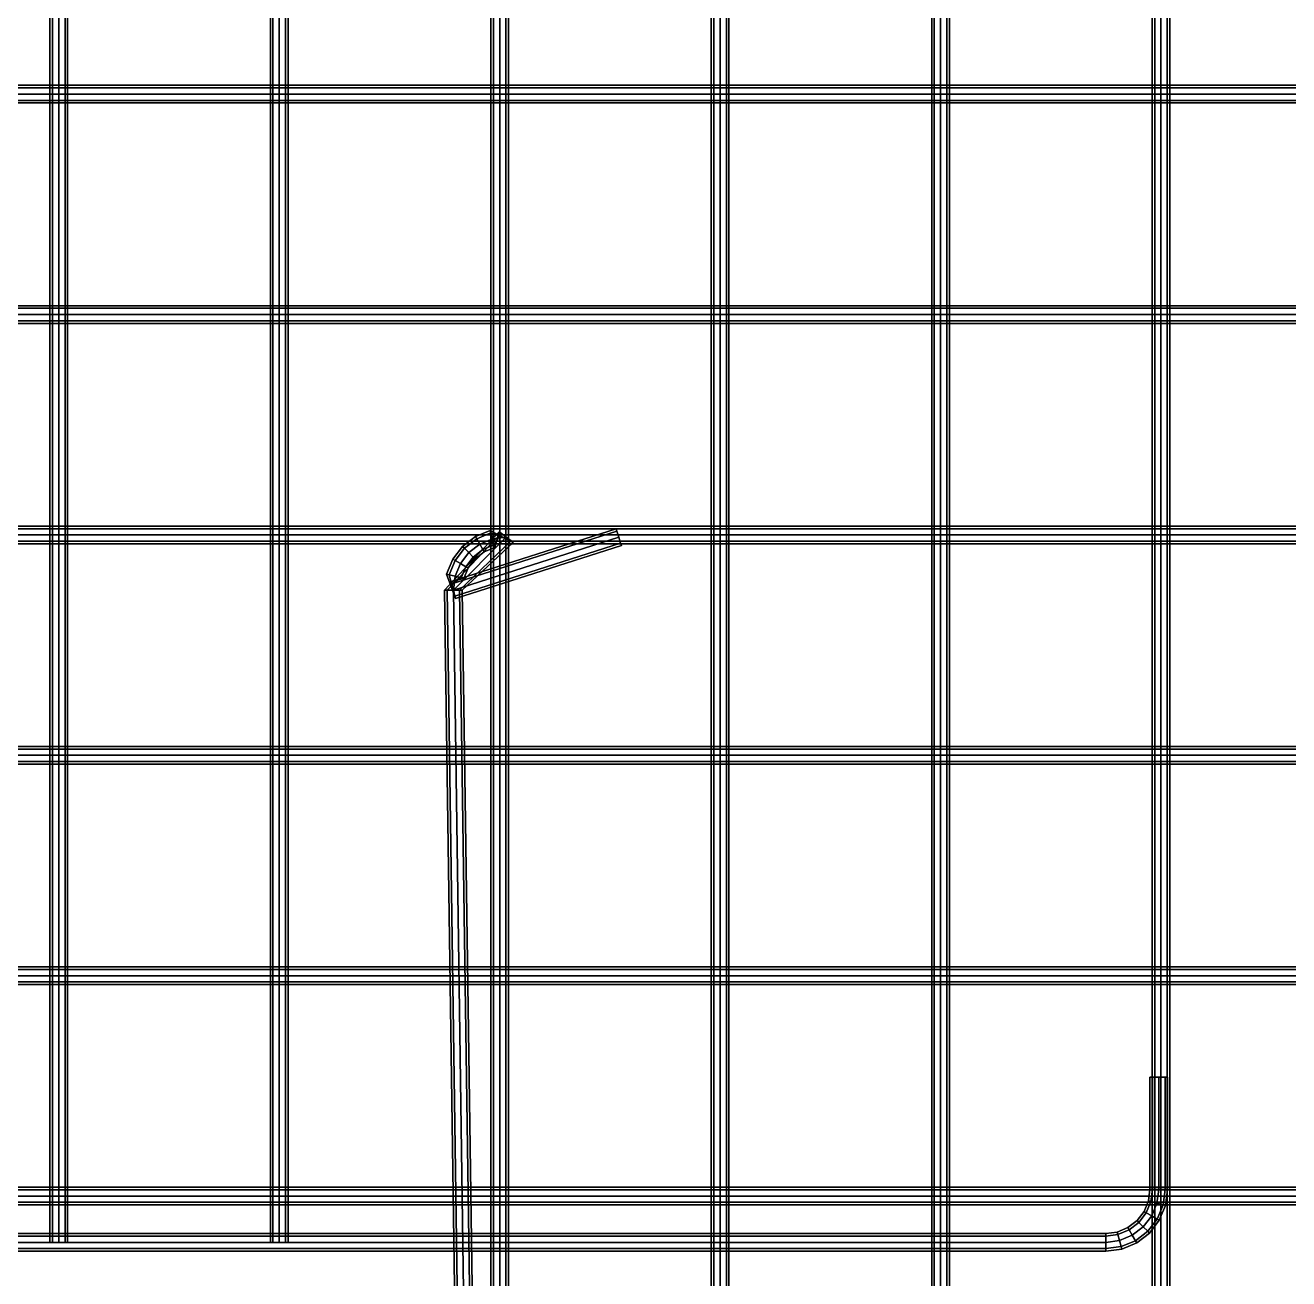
# Model space of a CAD drawing. Extents: x -6000 to 6000, y 0 to 6600.
# Drawn here: x 370 to 1516, y 4325 to 5462 of the extents above; entities that cross this region are included whole.
import ezdxf

# ---------------------------------------------------------------- set-up
doc = ezdxf.new("R2010")
doc.units = 0
for name, color, linetype in [('REBAR-H', 4, 'CONTINUOUS'), ('REBAR-O', 6, 'CONTINUOUS'), ('REBAR-V', 3, 'CONTINUOUS')]:
    doc.layers.add(name, color=color, linetype=linetype)

msp = doc.modelspace()

# ---------------------------------------------------------------- linework, layer by layer
at = {"layer": 'REBAR-H'}
for points in [[(-5391.623, 5405.657, 52.343), (-5391.623, 5408, 58), (5391.623, 5408, 58), (5391.623, 5405.657, 52.343)], [(-5391.623, 5408, 58), (-5391.623, 5405.657, 63.657), (5391.623, 5405.657, 63.657), (5391.623, 5408, 58)], [(-5391.623, 5405.657, 736.343), (-5391.623, 5408, 742), (5391.623, 5408, 742), (5391.623, 5405.657, 736.343)], [(-5391.623, 5408, 742), (-5391.623, 5405.657, 747.657), (5391.623, 5405.657, 747.657), (5391.623, 5408, 742)], [(-5391.623, 5400, 50), (-5391.623, 5405.657, 52.343), (5391.623, 5405.657, 52.343), (5391.623, 5400, 50)], [(-5391.623, 5405.657, 63.657), (-5391.623, 5400, 66), (5391.623, 5400, 66), (5391.623, 5405.657, 63.657)], [(-5391.623, 5400, 734), (-5391.623, 5405.657, 736.343), (5391.623, 5405.657, 736.343), (5391.623, 5400, 734)], [(-5391.623, 5405.657, 747.657), (-5391.623, 5400, 750), (5391.623, 5400, 750), (5391.623, 5405.657, 747.657)], [(-5391.623, 5394.343, 52.343), (-5391.623, 5400, 50), (5391.623, 5400, 50), (5391.623, 5394.343, 52.343)], [(-5391.623, 5400, 66), (-5391.623, 5394.343, 63.657), (5391.623, 5394.343, 63.657), (5391.623, 5400, 66)], [(-5391.623, 5394.343, 736.343), (-5391.623, 5400, 734), (5391.623, 5400, 734), (5391.623, 5394.343, 736.343)], [(-5391.623, 5400, 750), (-5391.623, 5394.343, 747.657), (5391.623, 5394.343, 747.657), (5391.623, 5400, 750)], [(-5391.623, 5392, 58), (-5391.623, 5394.343, 52.343), (5391.623, 5394.343, 52.343), (5391.623, 5392, 58)], [(-5391.623, 5394.343, 63.657), (-5391.623, 5392, 58), (5391.623, 5392, 58), (5391.623, 5394.343, 63.657)], [(-5391.623, 5392, 742), (-5391.623, 5394.343, 736.343), (5391.623, 5394.343, 736.343), (5391.623, 5392, 742)], [(-5391.623, 5394.343, 747.657), (-5391.623, 5392, 742), (5391.623, 5392, 742), (5391.623, 5394.343, 747.657)], [(-5300.713, 5205.657, 52.343), (-5300.713, 5208, 58), (5300.713, 5208, 58), (5300.713, 5205.657, 52.343)], [(-5300.713, 5208, 58), (-5300.713, 5205.657, 63.657), (5300.713, 5205.657, 63.657), (5300.713, 5208, 58)], [(-5300.713, 5205.657, 736.343), (-5300.713, 5208, 742), (5300.713, 5208, 742), (5300.713, 5205.657, 736.343)], [(-5300.713, 5208, 742), (-5300.713, 5205.657, 747.657), (5300.713, 5205.657, 747.657), (5300.713, 5208, 742)], [(-5300.713, 5200, 50), (-5300.713, 5205.657, 52.343), (5300.713, 5205.657, 52.343), (5300.713, 5200, 50)], [(-5300.713, 5205.657, 63.657), (-5300.713, 5200, 66), (5300.713, 5200, 66), (5300.713, 5205.657, 63.657)], [(-5300.713, 5200, 734), (-5300.713, 5205.657, 736.343), (5300.713, 5205.657, 736.343), (5300.713, 5200, 734)], [(-5300.713, 5205.657, 747.657), (-5300.713, 5200, 750), (5300.713, 5200, 750), (5300.713, 5205.657, 747.657)], [(-5300.713, 5194.343, 52.343), (-5300.713, 5200, 50), (5300.713, 5200, 50), (5300.713, 5194.343, 52.343)], [(-5300.713, 5200, 66), (-5300.713, 5194.343, 63.657), (5300.713, 5194.343, 63.657), (5300.713, 5200, 66)], [(-5300.713, 5194.343, 736.343), (-5300.713, 5200, 734), (5300.713, 5200, 734), (5300.713, 5194.343, 736.343)], [(-5300.713, 5200, 750), (-5300.713, 5194.343, 747.657), (5300.713, 5194.343, 747.657), (5300.713, 5200, 750)], [(-5300.713, 5192, 58), (-5300.713, 5194.343, 52.343), (5300.713, 5194.343, 52.343), (5300.713, 5192, 58)], [(-5300.713, 5194.343, 63.657), (-5300.713, 5192, 58), (5300.713, 5192, 58), (5300.713, 5194.343, 63.657)], [(-5300.713, 5192, 742), (-5300.713, 5194.343, 736.343), (5300.713, 5194.343, 736.343), (5300.713, 5192, 742)], [(-5300.713, 5194.343, 747.657), (-5300.713, 5192, 742), (5300.713, 5192, 742), (5300.713, 5194.343, 747.657)], [(-5209.804, 5005.657, 52.343), (-5209.804, 5008, 58), (5209.804, 5008, 58), (5209.804, 5005.657, 52.343)], [(-5209.804, 5008, 58), (-5209.804, 5005.657, 63.657), (5209.804, 5005.657, 63.657), (5209.804, 5008, 58)], [(-5209.804, 5005.657, 736.343), (-5209.804, 5008, 742), (5209.804, 5008, 742), (5209.804, 5005.657, 736.343)], [(-5209.804, 5008, 742), (-5209.804, 5005.657, 747.657), (5209.804, 5005.657, 747.657), (5209.804, 5008, 742)], [(-5209.804, 5000, 50), (-5209.804, 5005.657, 52.343), (5209.804, 5005.657, 52.343), (5209.804, 5000, 50)], [(-5209.804, 5005.657, 63.657), (-5209.804, 5000, 66), (5209.804, 5000, 66), (5209.804, 5005.657, 63.657)], [(-5209.804, 5000, 734), (-5209.804, 5005.657, 736.343), (5209.804, 5005.657, 736.343), (5209.804, 5000, 734)], [(-5209.804, 5005.657, 747.657), (-5209.804, 5000, 750), (5209.804, 5000, 750), (5209.804, 5005.657, 747.657)], [(-5209.804, 4994.343, 52.343), (-5209.804, 5000, 50), (5209.804, 5000, 50), (5209.804, 4994.343, 52.343)], [(-5209.804, 5000, 66), (-5209.804, 4994.343, 63.657), (5209.804, 4994.343, 63.657), (5209.804, 5000, 66)], [(-5209.804, 4994.343, 736.343), (-5209.804, 5000, 734), (5209.804, 5000, 734), (5209.804, 4994.343, 736.343)], [(-5209.804, 5000, 750), (-5209.804, 4994.343, 747.657), (5209.804, 4994.343, 747.657), (5209.804, 5000, 750)], [(-5209.804, 4992, 58), (-5209.804, 4994.343, 52.343), (5209.804, 4994.343, 52.343), (5209.804, 4992, 58)], [(-5209.804, 4994.343, 63.657), (-5209.804, 4992, 58), (5209.804, 4992, 58), (5209.804, 4994.343, 63.657)], [(-5209.804, 4992, 742), (-5209.804, 4994.343, 736.343), (5209.804, 4994.343, 736.343), (5209.804, 4992, 742)], [(-5209.804, 4994.343, 747.657), (-5209.804, 4992, 742), (5209.804, 4992, 742), (5209.804, 4994.343, 747.657)], [(-5118.895, 4805.657, 52.343), (-5118.895, 4808, 58), (5118.895, 4808, 58), (5118.895, 4805.657, 52.343)], [(-5118.895, 4808, 58), (-5118.895, 4805.657, 63.657), (5118.895, 4805.657, 63.657), (5118.895, 4808, 58)], [(-5118.895, 4805.657, 736.343), (-5118.895, 4808, 742), (5118.895, 4808, 742), (5118.895, 4805.657, 736.343)], [(-5118.895, 4808, 742), (-5118.895, 4805.657, 747.657), (5118.895, 4805.657, 747.657), (5118.895, 4808, 742)], [(-5118.895, 4800, 50), (-5118.895, 4805.657, 52.343), (5118.895, 4805.657, 52.343), (5118.895, 4800, 50)], [(-5118.895, 4805.657, 63.657), (-5118.895, 4800, 66), (5118.895, 4800, 66), (5118.895, 4805.657, 63.657)], [(-5118.895, 4800, 734), (-5118.895, 4805.657, 736.343), (5118.895, 4805.657, 736.343), (5118.895, 4800, 734)], [(-5118.895, 4805.657, 747.657), (-5118.895, 4800, 750), (5118.895, 4800, 750), (5118.895, 4805.657, 747.657)], [(-5118.895, 4794.343, 52.343), (-5118.895, 4800, 50), (5118.895, 4800, 50), (5118.895, 4794.343, 52.343)], [(-5118.895, 4800, 66), (-5118.895, 4794.343, 63.657), (5118.895, 4794.343, 63.657), (5118.895, 4800, 66)], [(-5118.895, 4794.343, 736.343), (-5118.895, 4800, 734), (5118.895, 4800, 734), (5118.895, 4794.343, 736.343)], [(-5118.895, 4800, 750), (-5118.895, 4794.343, 747.657), (5118.895, 4794.343, 747.657), (5118.895, 4800, 750)], [(-5118.895, 4792, 58), (-5118.895, 4794.343, 52.343), (5118.895, 4794.343, 52.343), (5118.895, 4792, 58)], [(-5118.895, 4794.343, 63.657), (-5118.895, 4792, 58), (5118.895, 4792, 58), (5118.895, 4794.343, 63.657)], [(-5118.895, 4792, 742), (-5118.895, 4794.343, 736.343), (5118.895, 4794.343, 736.343), (5118.895, 4792, 742)], [(-5118.895, 4794.343, 747.657), (-5118.895, 4792, 742), (5118.895, 4792, 742), (5118.895, 4794.343, 747.657)], [(-5027.986, 4605.657, 52.343), (-5027.986, 4608, 58), (5027.986, 4608, 58), (5027.986, 4605.657, 52.343)], [(-5027.986, 4608, 58), (-5027.986, 4605.657, 63.657), (5027.986, 4605.657, 63.657), (5027.986, 4608, 58)], [(-5027.986, 4605.657, 736.343), (-5027.986, 4608, 742), (5027.986, 4608, 742), (5027.986, 4605.657, 736.343)], [(-5027.986, 4608, 742), (-5027.986, 4605.657, 747.657), (5027.986, 4605.657, 747.657), (5027.986, 4608, 742)], [(-5027.986, 4600, 50), (-5027.986, 4605.657, 52.343), (5027.986, 4605.657, 52.343), (5027.986, 4600, 50)], [(-5027.986, 4605.657, 63.657), (-5027.986, 4600, 66), (5027.986, 4600, 66), (5027.986, 4605.657, 63.657)], [(-5027.986, 4600, 734), (-5027.986, 4605.657, 736.343), (5027.986, 4605.657, 736.343), (5027.986, 4600, 734)], [(-5027.986, 4605.657, 747.657), (-5027.986, 4600, 750), (5027.986, 4600, 750), (5027.986, 4605.657, 747.657)], [(-5027.986, 4594.343, 52.343), (-5027.986, 4600, 50), (5027.986, 4600, 50), (5027.986, 4594.343, 52.343)], [(-5027.986, 4600, 66), (-5027.986, 4594.343, 63.657), (5027.986, 4594.343, 63.657), (5027.986, 4600, 66)], [(-5027.986, 4594.343, 736.343), (-5027.986, 4600, 734), (5027.986, 4600, 734), (5027.986, 4594.343, 736.343)], [(-5027.986, 4600, 750), (-5027.986, 4594.343, 747.657), (5027.986, 4594.343, 747.657), (5027.986, 4600, 750)], [(-5027.986, 4592, 58), (-5027.986, 4594.343, 52.343), (5027.986, 4594.343, 52.343), (5027.986, 4592, 58)], [(-5027.986, 4594.343, 63.657), (-5027.986, 4592, 58), (5027.986, 4592, 58), (5027.986, 4594.343, 63.657)], [(-5027.986, 4592, 742), (-5027.986, 4594.343, 736.343), (5027.986, 4594.343, 736.343), (5027.986, 4592, 742)], [(-5027.986, 4594.343, 747.657), (-5027.986, 4592, 742), (5027.986, 4592, 742), (5027.986, 4594.343, 747.657)], [(-4937.077, 4405.657, 52.343), (-4937.077, 4408, 58), (4937.077, 4408, 58), (4937.077, 4405.657, 52.343)], [(-4937.077, 4408, 58), (-4937.077, 4405.657, 63.657), (4937.077, 4405.657, 63.657), (4937.077, 4408, 58)], [(-4937.077, 4405.657, 736.343), (-4937.077, 4408, 742), (4937.077, 4408, 742), (4937.077, 4405.657, 736.343)], [(-4937.077, 4408, 742), (-4937.077, 4405.657, 747.657), (4937.077, 4405.657, 747.657), (4937.077, 4408, 742)], [(-4937.077, 4400, 50), (-4937.077, 4405.657, 52.343), (4937.077, 4405.657, 52.343), (4937.077, 4400, 50)], [(-4937.077, 4405.657, 63.657), (-4937.077, 4400, 66), (4937.077, 4400, 66), (4937.077, 4405.657, 63.657)], [(-4937.077, 4400, 734), (-4937.077, 4405.657, 736.343), (4937.077, 4405.657, 736.343), (4937.077, 4400, 734)], [(-4937.077, 4405.657, 747.657), (-4937.077, 4400, 750), (4937.077, 4400, 750), (4937.077, 4405.657, 747.657)], [(-4937.077, 4394.343, 52.343), (-4937.077, 4400, 50), (4937.077, 4400, 50), (4937.077, 4394.343, 52.343)], [(-4937.077, 4400, 66), (-4937.077, 4394.343, 63.657), (4937.077, 4394.343, 63.657), (4937.077, 4400, 66)], [(-4937.077, 4394.343, 736.343), (-4937.077, 4400, 734), (4937.077, 4400, 734), (4937.077, 4394.343, 736.343)], [(-4937.077, 4400, 750), (-4937.077, 4394.343, 747.657), (4937.077, 4394.343, 747.657), (4937.077, 4400, 750)], [(-4937.077, 4392, 58), (-4937.077, 4394.343, 52.343), (4937.077, 4394.343, 52.343), (4937.077, 4392, 58)], [(-4937.077, 4394.343, 63.657), (-4937.077, 4392, 58), (4937.077, 4392, 58), (4937.077, 4394.343, 63.657)], [(-4937.077, 4392, 742), (-4937.077, 4394.343, 736.343), (4937.077, 4394.343, 736.343), (4937.077, 4392, 742)], [(-4937.077, 4394.343, 747.657), (-4937.077, 4392, 742), (4937.077, 4392, 742), (4937.077, 4394.343, 747.657)]]:
    msp.add_3dface(points, dxfattribs=at)
at = {"layer": 'REBAR-O'}
for points in [[(752.343, 4950, 52.343), (750, 4950, 58), (799.653, 5002.87, 58), (801.512, 5001.444, 52.343)], [(750, 4950, 58), (752.343, 4950, 63.657), (801.512, 5001.444, 63.657), (799.653, 5002.87, 58)], [(752.343, 4950, 736.343), (750, 4950, 742), (799.653, 5002.87, 742), (801.512, 5001.444, 736.343)], [(750, 4950, 742), (752.343, 4950, 747.657), (801.512, 5001.444, 747.657), (799.653, 5002.87, 742)], [(758, 4950, 50), (752.343, 4950, 52.343), (801.512, 5001.444, 52.343), (806, 4998, 50)], [(752.343, 4950, 63.657), (758, 4950, 66), (806, 4998, 66), (801.512, 5001.444, 63.657)], [(758, 4950, 734), (752.343, 4950, 736.343), (801.512, 5001.444, 736.343), (806, 4998, 734)], [(752.343, 4950, 747.657), (758, 4950, 750), (806, 4998, 750), (801.512, 5001.444, 747.657)], [(756.681, 4955.501, 52.343), (756.135, 4957.779, 58), (905.562, 5005.619, 58), (906.276, 5003.388, 52.343)], [(756.135, 4957.779, 58), (756.681, 4955.501, 63.657), (906.276, 5003.388, 63.657), (905.562, 5005.619, 58)], [(756.681, 4955.501, 736.343), (756.135, 4957.779, 742), (905.562, 5005.619, 742), (906.276, 5003.388, 736.343)], [(756.135, 4957.779, 742), (756.681, 4955.501, 747.657), (906.276, 5003.388, 747.657), (905.562, 5005.619, 742)], [(758, 4950, 50), (756.681, 4955.501, 52.343), (906.276, 5003.388, 52.343), (908, 4998, 50)], [(756.681, 4955.501, 63.657), (758, 4950, 66), (908, 4998, 66), (906.276, 5003.388, 63.657)], [(758, 4950, 734), (756.681, 4955.501, 736.343), (906.276, 5003.388, 736.343), (908, 4998, 734)], [(756.681, 4955.501, 747.657), (758, 4950, 750), (908, 4998, 750), (906.276, 5003.388, 747.657)], [(763.657, 4950, 52.343), (758, 4950, 50), (806, 4998, 50), (810.488, 4994.556, 52.343)], [(758, 4950, 66), (763.657, 4950, 63.657), (810.488, 4994.556, 63.657), (806, 4998, 66)], [(759.319, 4944.499, 52.343), (758, 4950, 50), (908, 4998, 50), (909.724, 4992.612, 52.343)], [(758, 4950, 66), (759.319, 4944.499, 63.657), (909.724, 4992.612, 63.657), (908, 4998, 66)], [(763.657, 4950, 736.343), (758, 4950, 734), (806, 4998, 734), (810.488, 4994.556, 736.343)], [(758, 4950, 750), (763.657, 4950, 747.657), (810.488, 4994.556, 747.657), (806, 4998, 750)], [(759.319, 4944.499, 736.343), (758, 4950, 734), (908, 4998, 734), (909.724, 4992.612, 736.343)], [(758, 4950, 750), (759.319, 4944.499, 747.657), (909.724, 4992.612, 747.657), (908, 4998, 750)], [(778, 4998.497, 58), (779.172, 4996.468, 52.343), (768.059, 4987.941, 52.343), (766.402, 4989.598, 58)], [(779.172, 4996.468, 63.657), (778, 4998.497, 58), (766.402, 4989.598, 58), (768.059, 4987.941, 63.657)], [(778, 4998.497, 742), (779.172, 4996.468, 736.343), (768.059, 4987.941, 736.343), (766.402, 4989.598, 742)], [(779.172, 4996.468, 747.657), (778, 4998.497, 742), (766.402, 4989.598, 742), (768.059, 4987.941, 747.657)], [(791.506, 5004.092, 58), (792.113, 5001.829, 52.343), (779.172, 4996.468, 52.343), (778, 4998.497, 58)], [(792.113, 5001.829, 63.657), (791.506, 5004.092, 58), (778, 4998.497, 58), (779.172, 4996.468, 63.657)], [(791.506, 5004.092, 742), (792.113, 5001.829, 736.343), (779.172, 4996.468, 736.343), (778, 4998.497, 742)], [(792.113, 5001.829, 747.657), (791.506, 5004.092, 742), (778, 4998.497, 742), (779.172, 4996.468, 747.657)], [(792.113, 5001.829, 52.343), (793.577, 4996.364, 50), (782, 4991.569, 50), (779.172, 4996.468, 52.343)], [(793.577, 4996.364, 66), (792.113, 5001.829, 63.657), (779.172, 4996.468, 63.657), (782, 4991.569, 66)], [(792.113, 5001.829, 736.343), (793.577, 4996.364, 734), (782, 4991.569, 734), (779.172, 4996.468, 736.343)], [(793.577, 4996.364, 750), (792.113, 5001.829, 747.657), (779.172, 4996.468, 747.657), (782, 4991.569, 750)], [(812.347, 4993.13, 58), (810.488, 4994.556, 52.343), (792.113, 5001.829, 52.343), (791.506, 5004.092, 58)], [(810.488, 4994.556, 63.657), (812.347, 4993.13, 58), (791.506, 5004.092, 58), (792.113, 5001.829, 63.657)], [(812.347, 4993.13, 742), (810.488, 4994.556, 736.343), (792.113, 5001.829, 736.343), (791.506, 5004.092, 742)], [(810.488, 4994.556, 747.657), (812.347, 4993.13, 742), (791.506, 5004.092, 742), (792.113, 5001.829, 747.657)], [(810.488, 4994.556, 52.343), (806, 4998, 50), (793.577, 4996.364, 50), (792.113, 5001.829, 52.343)], [(806, 4998, 66), (810.488, 4994.556, 63.657), (792.113, 5001.829, 63.657), (793.577, 4996.364, 66)], [(810.488, 4994.556, 736.343), (806, 4998, 734), (793.577, 4996.364, 734), (792.113, 5001.829, 736.343)], [(806, 4998, 750), (810.488, 4994.556, 747.657), (792.113, 5001.829, 747.657), (793.577, 4996.364, 750)], [(806, 4998, 50), (801.512, 5001.444, 52.343), (795.041, 4990.9, 52.343), (793.577, 4996.364, 50)], [(801.512, 5001.444, 63.657), (806, 4998, 66), (793.577, 4996.364, 66), (795.041, 4990.9, 63.657)], [(806, 4998, 734), (801.512, 5001.444, 736.343), (795.041, 4990.9, 736.343), (793.577, 4996.364, 734)], [(801.512, 5001.444, 747.657), (806, 4998, 750), (793.577, 4996.364, 750), (795.041, 4990.9, 747.657)], [(801.512, 5001.444, 52.343), (799.653, 5002.87, 58), (795.647, 4988.637, 58), (795.041, 4990.9, 52.343)], [(799.653, 5002.87, 58), (801.512, 5001.444, 63.657), (795.041, 4990.9, 63.657), (795.647, 4988.637, 58)], [(801.512, 5001.444, 736.343), (799.653, 5002.87, 742), (795.647, 4988.637, 742), (795.041, 4990.9, 736.343)], [(799.653, 5002.87, 742), (801.512, 5001.444, 747.657), (795.041, 4990.9, 747.657), (795.647, 4988.637, 742)], [(766.402, 4989.598, 58), (768.059, 4987.941, 52.343), (759.532, 4976.828, 52.343), (757.503, 4978, 58)], [(768.059, 4987.941, 63.657), (766.402, 4989.598, 58), (757.503, 4978, 58), (759.532, 4976.828, 63.657)], [(766.402, 4989.598, 742), (768.059, 4987.941, 736.343), (759.532, 4976.828, 736.343), (757.503, 4978, 742)], [(768.059, 4987.941, 747.657), (766.402, 4989.598, 742), (757.503, 4978, 742), (759.532, 4976.828, 747.657)], [(759.865, 4942.221, 58), (759.319, 4944.499, 52.343), (909.724, 4992.612, 52.343), (910.438, 4990.381, 58)], [(759.319, 4944.499, 63.657), (759.865, 4942.221, 58), (910.438, 4990.381, 58), (909.724, 4992.612, 63.657)], [(759.865, 4942.221, 742), (759.319, 4944.499, 736.343), (909.724, 4992.612, 736.343), (910.438, 4990.381, 742)], [(759.319, 4944.499, 747.657), (759.865, 4942.221, 742), (910.438, 4990.381, 742), (909.724, 4992.612, 747.657)], [(768.059, 4987.941, 52.343), (772.059, 4983.941, 50), (764.431, 4974, 50), (759.532, 4976.828, 52.343)], [(772.059, 4983.941, 66), (768.059, 4987.941, 63.657), (759.532, 4976.828, 63.657), (764.431, 4974, 66)], [(768.059, 4987.941, 736.343), (772.059, 4983.941, 734), (764.431, 4974, 734), (759.532, 4976.828, 736.343)], [(772.059, 4983.941, 750), (768.059, 4987.941, 747.657), (759.532, 4976.828, 747.657), (764.431, 4974, 750)], [(766, 4950, 58), (763.657, 4950, 52.343), (810.488, 4994.556, 52.343), (812.347, 4993.13, 58)], [(763.657, 4950, 63.657), (766, 4950, 58), (812.347, 4993.13, 58), (810.488, 4994.556, 63.657)], [(766, 4950, 742), (763.657, 4950, 736.343), (810.488, 4994.556, 736.343), (812.347, 4993.13, 742)], [(763.657, 4950, 747.657), (766, 4950, 742), (812.347, 4993.13, 742), (810.488, 4994.556, 747.657)], [(779.172, 4996.468, 52.343), (782, 4991.569, 50), (772.059, 4983.941, 50), (768.059, 4987.941, 52.343)], [(782, 4991.569, 66), (779.172, 4996.468, 63.657), (768.059, 4987.941, 63.657), (772.059, 4983.941, 66)], [(779.172, 4996.468, 736.343), (782, 4991.569, 734), (772.059, 4983.941, 734), (768.059, 4987.941, 736.343)], [(782, 4991.569, 750), (779.172, 4996.468, 747.657), (768.059, 4987.941, 747.657), (772.059, 4983.941, 750)], [(782, 4991.569, 50), (784.828, 4986.67, 52.343), (776.059, 4979.941, 52.343), (772.059, 4983.941, 50)], [(784.828, 4986.67, 63.657), (782, 4991.569, 66), (772.059, 4983.941, 66), (776.059, 4979.941, 63.657)], [(782, 4991.569, 734), (784.828, 4986.67, 736.343), (776.059, 4979.941, 736.343), (772.059, 4983.941, 734)], [(784.828, 4986.67, 747.657), (782, 4991.569, 750), (772.059, 4983.941, 750), (776.059, 4979.941, 747.657)], [(784.828, 4986.67, 52.343), (786, 4984.641, 58), (777.716, 4978.284, 58), (776.059, 4979.941, 52.343)], [(786, 4984.641, 58), (784.828, 4986.67, 63.657), (776.059, 4979.941, 63.657), (777.716, 4978.284, 58)], [(784.828, 4986.67, 736.343), (786, 4984.641, 742), (777.716, 4978.284, 742), (776.059, 4979.941, 736.343)], [(786, 4984.641, 742), (784.828, 4986.67, 747.657), (776.059, 4979.941, 747.657), (777.716, 4978.284, 742)], [(793.577, 4996.364, 50), (795.041, 4990.9, 52.343), (784.828, 4986.67, 52.343), (782, 4991.569, 50)], [(795.041, 4990.9, 63.657), (793.577, 4996.364, 66), (782, 4991.569, 66), (784.828, 4986.67, 63.657)], [(793.577, 4996.364, 734), (795.041, 4990.9, 736.343), (784.828, 4986.67, 736.343), (782, 4991.569, 734)], [(795.041, 4990.9, 747.657), (793.577, 4996.364, 750), (782, 4991.569, 750), (784.828, 4986.67, 747.657)], [(795.041, 4990.9, 52.343), (795.647, 4988.637, 58), (786, 4984.641, 58), (784.828, 4986.67, 52.343)], [(795.647, 4988.637, 58), (795.041, 4990.9, 63.657), (784.828, 4986.67, 63.657), (786, 4984.641, 58)], [(795.041, 4990.9, 736.343), (795.647, 4988.637, 742), (786, 4984.641, 742), (784.828, 4986.67, 736.343)], [(795.647, 4988.637, 742), (795.041, 4990.9, 747.657), (784.828, 4986.67, 747.657), (786, 4984.641, 742)], [(757.503, 4978, 58), (759.532, 4976.828, 52.343), (754.171, 4963.887, 52.343), (751.908, 4964.494, 58)], [(759.532, 4976.828, 63.657), (757.503, 4978, 58), (751.908, 4964.494, 58), (754.171, 4963.887, 63.657)], [(757.503, 4978, 742), (759.532, 4976.828, 736.343), (754.171, 4963.887, 736.343), (751.908, 4964.494, 742)], [(759.532, 4976.828, 747.657), (757.503, 4978, 742), (751.908, 4964.494, 742), (754.171, 4963.887, 747.657)], [(759.532, 4976.828, 52.343), (764.431, 4974, 50), (759.636, 4962.423, 50), (754.171, 4963.887, 52.343)], [(764.431, 4974, 66), (759.532, 4976.828, 63.657), (754.171, 4963.887, 63.657), (759.636, 4962.423, 66)], [(759.532, 4976.828, 736.343), (764.431, 4974, 734), (759.636, 4962.423, 734), (754.171, 4963.887, 736.343)], [(764.431, 4974, 750), (759.532, 4976.828, 747.657), (754.171, 4963.887, 747.657), (759.636, 4962.423, 750)], [(772.059, 4983.941, 50), (776.059, 4979.941, 52.343), (769.33, 4971.172, 52.343), (764.431, 4974, 50)], [(776.059, 4979.941, 63.657), (772.059, 4983.941, 66), (764.431, 4974, 66), (769.33, 4971.172, 63.657)], [(772.059, 4983.941, 734), (776.059, 4979.941, 736.343), (769.33, 4971.172, 736.343), (764.431, 4974, 734)], [(776.059, 4979.941, 747.657), (772.059, 4983.941, 750), (764.431, 4974, 750), (769.33, 4971.172, 747.657)], [(776.059, 4979.941, 52.343), (777.716, 4978.284, 58), (771.359, 4970, 58), (769.33, 4971.172, 52.343)], [(777.716, 4978.284, 58), (776.059, 4979.941, 63.657), (769.33, 4971.172, 63.657), (771.359, 4970, 58)], [(776.059, 4979.941, 736.343), (777.716, 4978.284, 742), (771.359, 4970, 742), (769.33, 4971.172, 736.343)], [(777.716, 4978.284, 742), (776.059, 4979.941, 747.657), (769.33, 4971.172, 747.657), (771.359, 4970, 742)], [(751.908, 4964.494, 58), (754.171, 4963.887, 52.343), (759.319, 4944.499, 52.343), (759.865, 4942.221, 58)], [(754.171, 4963.887, 63.657), (751.908, 4964.494, 58), (759.865, 4942.221, 58), (759.319, 4944.499, 63.657)], [(751.908, 4964.494, 742), (754.171, 4963.887, 736.343), (759.319, 4944.499, 736.343), (759.865, 4942.221, 742)], [(754.171, 4963.887, 747.657), (751.908, 4964.494, 742), (759.865, 4942.221, 742), (759.319, 4944.499, 747.657)], [(754.171, 4963.887, 52.343), (759.636, 4962.423, 50), (758, 4950, 50), (759.319, 4944.499, 52.343)], [(759.636, 4962.423, 66), (754.171, 4963.887, 63.657), (759.319, 4944.499, 63.657), (758, 4950, 66)], [(754.171, 4963.887, 736.343), (759.636, 4962.423, 734), (758, 4950, 734), (759.319, 4944.499, 736.343)], [(759.636, 4962.423, 750), (754.171, 4963.887, 747.657), (759.319, 4944.499, 747.657), (758, 4950, 750)], [(764.431, 4974, 50), (769.33, 4971.172, 52.343), (765.1, 4960.959, 52.343), (759.636, 4962.423, 50)], [(769.33, 4971.172, 63.657), (764.431, 4974, 66), (759.636, 4962.423, 66), (765.1, 4960.959, 63.657)], [(764.431, 4974, 734), (769.33, 4971.172, 736.343), (765.1, 4960.959, 736.343), (759.636, 4962.423, 734)], [(769.33, 4971.172, 747.657), (764.431, 4974, 750), (759.636, 4962.423, 750), (765.1, 4960.959, 747.657)], [(769.33, 4971.172, 52.343), (771.359, 4970, 58), (767.363, 4960.353, 58), (765.1, 4960.959, 52.343)], [(771.359, 4970, 58), (769.33, 4971.172, 63.657), (765.1, 4960.959, 63.657), (767.363, 4960.353, 58)], [(769.33, 4971.172, 736.343), (771.359, 4970, 742), (767.363, 4960.353, 742), (765.1, 4960.959, 736.343)], [(771.359, 4970, 742), (769.33, 4971.172, 747.657), (765.1, 4960.959, 747.657), (767.363, 4960.353, 742)], [(765.1, 4960.959, 52.343), (767.363, 4960.353, 58), (756.135, 4957.779, 58), (756.681, 4955.501, 52.343)], [(767.363, 4960.353, 58), (765.1, 4960.959, 63.657), (756.681, 4955.501, 63.657), (756.135, 4957.779, 58)], [(765.1, 4960.959, 736.343), (767.363, 4960.353, 742), (756.135, 4957.779, 742), (756.681, 4955.501, 736.343)], [(767.363, 4960.353, 742), (765.1, 4960.959, 747.657), (756.681, 4955.501, 747.657), (756.135, 4957.779, 742)], [(759.636, 4962.423, 50), (765.1, 4960.959, 52.343), (756.681, 4955.501, 52.343), (758, 4950, 50)], [(765.1, 4960.959, 63.657), (759.636, 4962.423, 66), (758, 4950, 66), (756.681, 4955.501, 63.657)], [(759.636, 4962.423, 734), (765.1, 4960.959, 736.343), (756.681, 4955.501, 736.343), (758, 4950, 734)], [(765.1, 4960.959, 747.657), (759.636, 4962.423, 750), (758, 4950, 750), (756.681, 4955.501, 747.657)], [(800.343, 1601.94, 52.343), (798, 1601.915, 58), (750, 4950, 58), (752.343, 4950, 52.343)], [(798, 1601.915, 58), (800.343, 1601.94, 63.657), (752.343, 4950, 63.657), (750, 4950, 58)], [(800.343, 1601.94, 736.343), (798, 1601.915, 742), (750, 4950, 742), (752.343, 4950, 736.343)], [(798, 1601.915, 742), (800.343, 1601.94, 747.657), (752.343, 4950, 747.657), (750, 4950, 742)], [(806, 1602, 50), (800.343, 1601.94, 52.343), (752.343, 4950, 52.343), (758, 4950, 50)], [(800.343, 1601.94, 63.657), (806, 1602, 66), (758, 4950, 66), (752.343, 4950, 63.657)], [(806, 1602, 734), (800.343, 1601.94, 736.343), (752.343, 4950, 736.343), (758, 4950, 734)], [(800.343, 1601.94, 747.657), (806, 1602, 750), (758, 4950, 750), (752.343, 4950, 747.657)], [(811.657, 1602.06, 52.343), (806, 1602, 50), (758, 4950, 50), (763.657, 4950, 52.343)], [(806, 1602, 66), (811.657, 1602.06, 63.657), (763.657, 4950, 63.657), (758, 4950, 66)], [(811.657, 1602.06, 736.343), (806, 1602, 734), (758, 4950, 734), (763.657, 4950, 736.343)], [(806, 1602, 750), (811.657, 1602.06, 747.657), (763.657, 4950, 747.657), (758, 4950, 750)], [(814, 1602.085, 58), (811.657, 1602.06, 52.343), (763.657, 4950, 52.343), (766, 4950, 58)], [(811.657, 1602.06, 63.657), (814, 1602.085, 58), (766, 4950, 58), (763.657, 4950, 63.657)], [(814, 1602.085, 742), (811.657, 1602.06, 736.343), (763.657, 4950, 736.343), (766, 4950, 742)], [(811.657, 1602.06, 747.657), (814, 1602.085, 742), (766, 4950, 742), (763.657, 4950, 747.657)], [(1392.344, 4406.081, 52.343), (1390.001, 4406.114, 58), (1390, 4508, 58), (1392.343, 4508, 52.343)], [(1390.001, 4406.114, 58), (1392.344, 4406.081, 63.657), (1392.343, 4508, 63.657), (1390, 4508, 58)], [(1392.344, 4406.081, 736.343), (1390.001, 4406.114, 742), (1390, 4508, 742), (1392.343, 4508, 736.343)], [(1390.001, 4406.114, 742), (1392.344, 4406.081, 747.657), (1392.343, 4508, 747.657), (1390, 4508, 742)], [(1398, 4406, 50), (1392.344, 4406.081, 52.343), (1392.343, 4508, 52.343), (1398, 4508, 50)], [(1392.344, 4406.081, 63.657), (1398, 4406, 66), (1398, 4508, 66), (1392.343, 4508, 63.657)], [(1398, 4406, 734), (1392.344, 4406.081, 736.343), (1392.343, 4508, 736.343), (1398, 4508, 734)], [(1392.344, 4406.081, 747.657), (1398, 4406, 750), (1398, 4508, 750), (1392.343, 4508, 747.657)], [(1403.656, 4405.919, 52.343), (1398, 4406, 50), (1398, 4508, 50), (1403.657, 4508, 52.343)], [(1398, 4406, 66), (1403.656, 4405.919, 63.657), (1403.657, 4508, 63.657), (1398, 4508, 66)], [(1403.656, 4405.919, 736.343), (1398, 4406, 734), (1398, 4508, 734), (1403.657, 4508, 736.343)], [(1398, 4406, 750), (1403.656, 4405.919, 747.657), (1403.657, 4508, 747.657), (1398, 4508, 750)], [(1405.999, 4405.886, 58), (1403.656, 4405.919, 52.343), (1403.657, 4508, 52.343), (1406, 4508, 58)], [(1403.656, 4405.919, 63.657), (1405.999, 4405.886, 58), (1406, 4508, 58), (1403.657, 4508, 63.657)], [(1405.999, 4405.886, 742), (1403.656, 4405.919, 736.343), (1403.657, 4508, 736.343), (1406, 4508, 742)], [(1403.656, 4405.919, 747.657), (1405.999, 4405.886, 742), (1406, 4508, 742), (1403.657, 4508, 747.657)], [(1390.9, 4395.041, 52.343), (1388.637, 4395.647, 58), (1390.001, 4406.114, 58), (1392.344, 4406.081, 52.343)], [(1388.637, 4395.647, 58), (1390.9, 4395.041, 63.657), (1392.344, 4406.081, 63.657), (1390.001, 4406.114, 58)], [(1390.9, 4395.041, 736.343), (1388.637, 4395.647, 742), (1390.001, 4406.114, 742), (1392.344, 4406.081, 736.343)], [(1388.637, 4395.647, 742), (1390.9, 4395.041, 747.657), (1392.344, 4406.081, 747.657), (1390.001, 4406.114, 742)], [(1396.364, 4393.577, 50), (1390.9, 4395.041, 52.343), (1392.344, 4406.081, 52.343), (1398, 4406, 50)], [(1390.9, 4395.041, 63.657), (1396.364, 4393.577, 66), (1398, 4406, 66), (1392.344, 4406.081, 63.657)], [(1396.364, 4393.577, 734), (1390.9, 4395.041, 736.343), (1392.344, 4406.081, 736.343), (1398, 4406, 734)], [(1390.9, 4395.041, 747.657), (1396.364, 4393.577, 750), (1398, 4406, 750), (1392.344, 4406.081, 747.657)], [(1401.829, 4392.113, 52.343), (1396.364, 4393.577, 50), (1398, 4406, 50), (1403.656, 4405.919, 52.343)], [(1396.364, 4393.577, 66), (1401.829, 4392.113, 63.657), (1403.656, 4405.919, 63.657), (1398, 4406, 66)], [(1401.829, 4392.113, 736.343), (1396.364, 4393.577, 734), (1398, 4406, 734), (1403.656, 4405.919, 736.343)], [(1396.364, 4393.577, 750), (1401.829, 4392.113, 747.657), (1403.656, 4405.919, 747.657), (1398, 4406, 750)], [(1404.092, 4391.506, 58), (1401.829, 4392.113, 52.343), (1403.656, 4405.919, 52.343), (1405.999, 4405.886, 58)], [(1401.829, 4392.113, 63.657), (1404.092, 4391.506, 58), (1405.999, 4405.886, 58), (1403.656, 4405.919, 63.657)], [(1404.092, 4391.506, 742), (1401.829, 4392.113, 736.343), (1403.656, 4405.919, 736.343), (1405.999, 4405.886, 742)], [(1401.829, 4392.113, 747.657), (1404.092, 4391.506, 742), (1405.999, 4405.886, 742), (1403.656, 4405.919, 747.657)], [(1386.67, 4384.828, 52.343), (1384.641, 4386, 58), (1388.637, 4395.647, 58), (1390.9, 4395.041, 52.343)], [(1384.641, 4386, 58), (1386.67, 4384.828, 63.657), (1390.9, 4395.041, 63.657), (1388.637, 4395.647, 58)], [(1386.67, 4384.828, 736.343), (1384.641, 4386, 742), (1388.637, 4395.647, 742), (1390.9, 4395.041, 736.343)], [(1384.641, 4386, 742), (1386.67, 4384.828, 747.657), (1390.9, 4395.041, 747.657), (1388.637, 4395.647, 742)], [(1391.569, 4382, 50), (1386.67, 4384.828, 52.343), (1390.9, 4395.041, 52.343), (1396.364, 4393.577, 50)], [(1386.67, 4384.828, 63.657), (1391.569, 4382, 66), (1396.364, 4393.577, 66), (1390.9, 4395.041, 63.657)], [(1391.569, 4382, 734), (1386.67, 4384.828, 736.343), (1390.9, 4395.041, 736.343), (1396.364, 4393.577, 734)], [(1386.67, 4384.828, 747.657), (1391.569, 4382, 750), (1396.364, 4393.577, 750), (1390.9, 4395.041, 747.657)], [(1396.468, 4379.172, 52.343), (1391.569, 4382, 50), (1396.364, 4393.577, 50), (1401.829, 4392.113, 52.343)], [(1391.569, 4382, 66), (1396.468, 4379.172, 63.657), (1401.829, 4392.113, 63.657), (1396.364, 4393.577, 66)], [(1396.468, 4379.172, 736.343), (1391.569, 4382, 734), (1396.364, 4393.577, 734), (1401.829, 4392.113, 736.343)], [(1391.569, 4382, 750), (1396.468, 4379.172, 747.657), (1401.829, 4392.113, 747.657), (1396.364, 4393.577, 750)], [(1398.497, 4378, 58), (1396.468, 4379.172, 52.343), (1401.829, 4392.113, 52.343), (1404.092, 4391.506, 58)], [(1396.468, 4379.172, 63.657), (1398.497, 4378, 58), (1404.092, 4391.506, 58), (1401.829, 4392.113, 63.657)], [(1398.497, 4378, 742), (1396.468, 4379.172, 736.343), (1401.829, 4392.113, 736.343), (1404.092, 4391.506, 742)], [(1396.468, 4379.172, 747.657), (1398.497, 4378, 742), (1404.092, 4391.506, 742), (1401.829, 4392.113, 747.657)], [(1379.941, 4376.059, 52.343), (1378.284, 4377.716, 58), (1384.641, 4386, 58), (1386.67, 4384.828, 52.343)], [(1378.284, 4377.716, 58), (1379.941, 4376.059, 63.657), (1386.67, 4384.828, 63.657), (1384.641, 4386, 58)], [(1379.941, 4376.059, 736.343), (1378.284, 4377.716, 742), (1384.641, 4386, 742), (1386.67, 4384.828, 736.343)], [(1378.284, 4377.716, 742), (1379.941, 4376.059, 747.657), (1386.67, 4384.828, 747.657), (1384.641, 4386, 742)], [(1383.941, 4372.059, 50), (1379.941, 4376.059, 52.343), (1386.67, 4384.828, 52.343), (1391.569, 4382, 50)], [(1379.941, 4376.059, 63.657), (1383.941, 4372.059, 66), (1391.569, 4382, 66), (1386.67, 4384.828, 63.657)], [(1383.941, 4372.059, 734), (1379.941, 4376.059, 736.343), (1386.67, 4384.828, 736.343), (1391.569, 4382, 734)], [(1379.941, 4376.059, 747.657), (1383.941, 4372.059, 750), (1391.569, 4382, 750), (1386.67, 4384.828, 747.657)], [(1387.941, 4368.059, 52.343), (1383.941, 4372.059, 50), (1391.569, 4382, 50), (1396.468, 4379.172, 52.343)], [(1383.941, 4372.059, 66), (1387.941, 4368.059, 63.657), (1396.468, 4379.172, 63.657), (1391.569, 4382, 66)], [(1387.941, 4368.059, 736.343), (1383.941, 4372.059, 734), (1391.569, 4382, 734), (1396.468, 4379.172, 736.343)], [(1383.941, 4372.059, 750), (1387.941, 4368.059, 747.657), (1396.468, 4379.172, 747.657), (1391.569, 4382, 750)], [(1389.598, 4366.402, 58), (1387.941, 4368.059, 52.343), (1396.468, 4379.172, 52.343), (1398.497, 4378, 58)], [(1387.941, 4368.059, 63.657), (1389.598, 4366.402, 58), (1398.497, 4378, 58), (1396.468, 4379.172, 63.657)], [(1389.598, 4366.402, 742), (1387.941, 4368.059, 736.343), (1396.468, 4379.172, 736.343), (1398.497, 4378, 742)], [(1387.941, 4368.059, 747.657), (1389.598, 4366.402, 742), (1398.497, 4378, 742), (1396.468, 4379.172, 747.657)], [(1360.959, 4365.1, 52.343), (1360.353, 4367.363, 58), (1370, 4371.359, 58), (1371.172, 4369.33, 52.343)], [(1360.353, 4367.363, 58), (1360.959, 4365.1, 63.657), (1371.172, 4369.33, 63.657), (1370, 4371.359, 58)], [(1360.959, 4365.1, 736.343), (1360.353, 4367.363, 742), (1370, 4371.359, 742), (1371.172, 4369.33, 736.343)], [(1360.353, 4367.363, 742), (1360.959, 4365.1, 747.657), (1371.172, 4369.33, 747.657), (1370, 4371.359, 742)], [(1362.423, 4359.636, 50), (1360.959, 4365.1, 52.343), (1371.172, 4369.33, 52.343), (1374, 4364.431, 50)], [(1360.959, 4365.1, 63.657), (1362.423, 4359.636, 66), (1374, 4364.431, 66), (1371.172, 4369.33, 63.657)], [(1362.423, 4359.636, 734), (1360.959, 4365.1, 736.343), (1371.172, 4369.33, 736.343), (1374, 4364.431, 734)], [(1360.959, 4365.1, 747.657), (1362.423, 4359.636, 750), (1374, 4364.431, 750), (1371.172, 4369.33, 747.657)], [(1371.172, 4369.33, 52.343), (1370, 4371.359, 58), (1378.284, 4377.716, 58), (1379.941, 4376.059, 52.343)], [(1370, 4371.359, 58), (1371.172, 4369.33, 63.657), (1379.941, 4376.059, 63.657), (1378.284, 4377.716, 58)], [(1371.172, 4369.33, 736.343), (1370, 4371.359, 742), (1378.284, 4377.716, 742), (1379.941, 4376.059, 736.343)], [(1370, 4371.359, 742), (1371.172, 4369.33, 747.657), (1379.941, 4376.059, 747.657), (1378.284, 4377.716, 742)], [(1374, 4364.431, 50), (1371.172, 4369.33, 52.343), (1379.941, 4376.059, 52.343), (1383.941, 4372.059, 50)], [(1371.172, 4369.33, 63.657), (1374, 4364.431, 66), (1383.941, 4372.059, 66), (1379.941, 4376.059, 63.657)], [(1374, 4364.431, 734), (1371.172, 4369.33, 736.343), (1379.941, 4376.059, 736.343), (1383.941, 4372.059, 734)], [(1371.172, 4369.33, 747.657), (1374, 4364.431, 750), (1383.941, 4372.059, 750), (1379.941, 4376.059, 747.657)], [(1376.828, 4359.532, 52.343), (1374, 4364.431, 50), (1383.941, 4372.059, 50), (1387.941, 4368.059, 52.343)], [(1374, 4364.431, 66), (1376.828, 4359.532, 63.657), (1387.941, 4368.059, 63.657), (1383.941, 4372.059, 66)], [(1376.828, 4359.532, 736.343), (1374, 4364.431, 734), (1383.941, 4372.059, 734), (1387.941, 4368.059, 736.343)], [(1374, 4364.431, 750), (1376.828, 4359.532, 747.657), (1387.941, 4368.059, 747.657), (1383.941, 4372.059, 750)], [(1378, 4357.503, 58), (1376.828, 4359.532, 52.343), (1387.941, 4368.059, 52.343), (1389.598, 4366.402, 58)], [(1376.828, 4359.532, 63.657), (1378, 4357.503, 58), (1389.598, 4366.402, 58), (1387.941, 4368.059, 63.657)], [(1378, 4357.503, 742), (1376.828, 4359.532, 736.343), (1387.941, 4368.059, 736.343), (1389.598, 4366.402, 742)], [(1376.828, 4359.532, 747.657), (1378, 4357.503, 742), (1389.598, 4366.402, 742), (1387.941, 4368.059, 747.657)], [(-1350.003, 4352.343, 52.343), (-1350, 4358, 50), (1350, 4358, 50), (1350.003, 4352.343, 52.343)], [(-1350, 4358, 66), (-1350.003, 4352.343, 63.657), (1350.003, 4352.343, 63.657), (1350, 4358, 66)], [(-1350.003, 4352.343, 736.343), (-1350, 4358, 734), (1350, 4358, 734), (1350.003, 4352.343, 736.343)], [(-1350, 4358, 750), (-1350.003, 4352.343, 747.657), (1350.003, 4352.343, 747.657), (1350, 4358, 750)], [(-1350, 4358, 50), (-1349.997, 4363.657, 52.343), (1349.997, 4363.657, 52.343), (1350, 4358, 50)], [(-1349.997, 4363.657, 63.657), (-1350, 4358, 66), (1350, 4358, 66), (1349.997, 4363.657, 63.657)], [(-1350, 4358, 734), (-1349.997, 4363.657, 736.343), (1349.997, 4363.657, 736.343), (1350, 4358, 734)], [(-1349.997, 4363.657, 747.657), (-1350, 4358, 750), (1350, 4358, 750), (1349.997, 4363.657, 747.657)], [(-1349.997, 4363.657, 52.343), (-1349.995, 4366, 58), (1349.995, 4366, 58), (1349.997, 4363.657, 52.343)], [(-1349.995, 4366, 58), (-1349.997, 4363.657, 63.657), (1349.997, 4363.657, 63.657), (1349.995, 4366, 58)], [(-1349.997, 4363.657, 736.343), (-1349.995, 4366, 742), (1349.995, 4366, 742), (1349.997, 4363.657, 736.343)], [(-1349.995, 4366, 742), (-1349.997, 4363.657, 747.657), (1349.997, 4363.657, 747.657), (1349.995, 4366, 742)], [(1349.997, 4363.657, 52.343), (1349.995, 4366, 58), (1360.353, 4367.363, 58), (1360.959, 4365.1, 52.343)], [(1349.995, 4366, 58), (1349.997, 4363.657, 63.657), (1360.959, 4365.1, 63.657), (1360.353, 4367.363, 58)], [(1349.997, 4363.657, 736.343), (1349.995, 4366, 742), (1360.353, 4367.363, 742), (1360.959, 4365.1, 736.343)], [(1349.995, 4366, 742), (1349.997, 4363.657, 747.657), (1360.959, 4365.1, 747.657), (1360.353, 4367.363, 742)], [(1350, 4358, 50), (1349.997, 4363.657, 52.343), (1360.959, 4365.1, 52.343), (1362.423, 4359.636, 50)], [(1349.997, 4363.657, 63.657), (1350, 4358, 66), (1362.423, 4359.636, 66), (1360.959, 4365.1, 63.657)], [(1350, 4358, 734), (1349.997, 4363.657, 736.343), (1360.959, 4365.1, 736.343), (1362.423, 4359.636, 734)], [(1349.997, 4363.657, 747.657), (1350, 4358, 750), (1362.423, 4359.636, 750), (1360.959, 4365.1, 747.657)], [(1350.003, 4352.343, 52.343), (1350, 4358, 50), (1362.423, 4359.636, 50), (1363.887, 4354.171, 52.343)], [(1350, 4358, 66), (1350.003, 4352.343, 63.657), (1363.887, 4354.171, 63.657), (1362.423, 4359.636, 66)], [(1350.003, 4352.343, 736.343), (1350, 4358, 734), (1362.423, 4359.636, 734), (1363.887, 4354.171, 736.343)], [(1350, 4358, 750), (1350.003, 4352.343, 747.657), (1363.887, 4354.171, 747.657), (1362.423, 4359.636, 750)], [(1363.887, 4354.171, 52.343), (1362.423, 4359.636, 50), (1374, 4364.431, 50), (1376.828, 4359.532, 52.343)], [(1362.423, 4359.636, 66), (1363.887, 4354.171, 63.657), (1376.828, 4359.532, 63.657), (1374, 4364.431, 66)], [(1363.887, 4354.171, 736.343), (1362.423, 4359.636, 734), (1374, 4364.431, 734), (1376.828, 4359.532, 736.343)], [(1362.423, 4359.636, 750), (1363.887, 4354.171, 747.657), (1376.828, 4359.532, 747.657), (1374, 4364.431, 750)], [(1364.494, 4351.908, 58), (1363.887, 4354.171, 52.343), (1376.828, 4359.532, 52.343), (1378, 4357.503, 58)], [(1363.887, 4354.171, 63.657), (1364.494, 4351.908, 58), (1378, 4357.503, 58), (1376.828, 4359.532, 63.657)], [(1364.494, 4351.908, 742), (1363.887, 4354.171, 736.343), (1376.828, 4359.532, 736.343), (1378, 4357.503, 742)], [(1363.887, 4354.171, 747.657), (1364.494, 4351.908, 742), (1378, 4357.503, 742), (1376.828, 4359.532, 747.657)], [(-1350.005, 4350, 58), (-1350.003, 4352.343, 52.343), (1350.003, 4352.343, 52.343), (1350.005, 4350, 58)], [(-1350.003, 4352.343, 63.657), (-1350.005, 4350, 58), (1350.005, 4350, 58), (1350.003, 4352.343, 63.657)], [(-1350.005, 4350, 742), (-1350.003, 4352.343, 736.343), (1350.003, 4352.343, 736.343), (1350.005, 4350, 742)], [(-1350.003, 4352.343, 747.657), (-1350.005, 4350, 742), (1350.005, 4350, 742), (1350.003, 4352.343, 747.657)], [(1350.005, 4350, 58), (1350.003, 4352.343, 52.343), (1363.887, 4354.171, 52.343), (1364.494, 4351.908, 58)], [(1350.003, 4352.343, 63.657), (1350.005, 4350, 58), (1364.494, 4351.908, 58), (1363.887, 4354.171, 63.657)], [(1350.005, 4350, 742), (1350.003, 4352.343, 736.343), (1363.887, 4354.171, 736.343), (1364.494, 4351.908, 742)], [(1350.003, 4352.343, 747.657), (1350.005, 4350, 742), (1364.494, 4351.908, 742), (1363.887, 4354.171, 747.657)]]:
    msp.add_3dface(points, dxfattribs=at)
at = {"layer": 'REBAR-V'}
for points in [[(394.343, 4358, 52.343), (392, 4358, 58), (392, 6542, 58), (394.343, 6542, 52.343)], [(392, 4358, 58), (394.343, 4358, 63.657), (394.343, 6542, 63.657), (392, 6542, 58)], [(394.343, 4358, 736.343), (392, 4358, 742), (392, 6542, 742), (394.343, 6542, 736.343)], [(392, 4358, 742), (394.343, 4358, 747.657), (394.343, 6542, 747.657), (392, 6542, 742)], [(400, 4358, 50), (394.343, 4358, 52.343), (394.343, 6542, 52.343), (400, 6542, 50)], [(394.343, 4358, 63.657), (400, 4358, 66), (400, 6542, 66), (394.343, 6542, 63.657)], [(400, 4358, 734), (394.343, 4358, 736.343), (394.343, 6542, 736.343), (400, 6542, 734)], [(394.343, 4358, 747.657), (400, 4358, 750), (400, 6542, 750), (394.343, 6542, 747.657)], [(405.657, 4358, 52.343), (400, 4358, 50), (400, 6542, 50), (405.657, 6542, 52.343)], [(400, 4358, 66), (405.657, 4358, 63.657), (405.657, 6542, 63.657), (400, 6542, 66)], [(405.657, 4358, 736.343), (400, 4358, 734), (400, 6542, 734), (405.657, 6542, 736.343)], [(400, 4358, 750), (405.657, 4358, 747.657), (405.657, 6542, 747.657), (400, 6542, 750)], [(408, 4358, 58), (405.657, 4358, 52.343), (405.657, 6542, 52.343), (408, 6542, 58)], [(405.657, 4358, 63.657), (408, 4358, 58), (408, 6542, 58), (405.657, 6542, 63.657)], [(408, 4358, 742), (405.657, 4358, 736.343), (405.657, 6542, 736.343), (408, 6542, 742)], [(405.657, 4358, 747.657), (408, 4358, 742), (408, 6542, 742), (405.657, 6542, 747.657)], [(594.343, 4358, 52.343), (592, 4358, 58), (592, 6542, 58), (594.343, 6542, 52.343)], [(592, 4358, 58), (594.343, 4358, 63.657), (594.343, 6542, 63.657), (592, 6542, 58)], [(594.343, 4358, 736.343), (592, 4358, 742), (592, 6542, 742), (594.343, 6542, 736.343)], [(592, 4358, 742), (594.343, 4358, 747.657), (594.343, 6542, 747.657), (592, 6542, 742)], [(600, 4358, 50), (594.343, 4358, 52.343), (594.343, 6542, 52.343), (600, 6542, 50)], [(594.343, 4358, 63.657), (600, 4358, 66), (600, 6542, 66), (594.343, 6542, 63.657)], [(600, 4358, 734), (594.343, 4358, 736.343), (594.343, 6542, 736.343), (600, 6542, 734)], [(594.343, 4358, 747.657), (600, 4358, 750), (600, 6542, 750), (594.343, 6542, 747.657)], [(605.657, 4358, 52.343), (600, 4358, 50), (600, 6542, 50), (605.657, 6542, 52.343)], [(600, 4358, 66), (605.657, 4358, 63.657), (605.657, 6542, 63.657), (600, 6542, 66)], [(605.657, 4358, 736.343), (600, 4358, 734), (600, 6542, 734), (605.657, 6542, 736.343)], [(600, 4358, 750), (605.657, 4358, 747.657), (605.657, 6542, 747.657), (600, 6542, 750)], [(608, 4358, 58), (605.657, 4358, 52.343), (605.657, 6542, 52.343), (608, 6542, 58)], [(605.657, 4358, 63.657), (608, 4358, 58), (608, 6542, 58), (605.657, 6542, 63.657)], [(608, 4358, 742), (605.657, 4358, 736.343), (605.657, 6542, 736.343), (608, 6542, 742)], [(605.657, 4358, 747.657), (608, 4358, 742), (608, 6542, 742), (605.657, 6542, 747.657)], [(794.343, 58, 52.343), (792, 58, 58), (792, 6542, 58), (794.343, 6542, 52.343)], [(792, 58, 58), (794.343, 58, 63.657), (794.343, 6542, 63.657), (792, 6542, 58)], [(794.343, 58, 736.343), (792, 58, 742), (792, 6542, 742), (794.343, 6542, 736.343)], [(792, 58, 742), (794.343, 58, 747.657), (794.343, 6542, 747.657), (792, 6542, 742)], [(800, 58, 50), (794.343, 58, 52.343), (794.343, 6542, 52.343), (800, 6542, 50)], [(794.343, 58, 63.657), (800, 58, 66), (800, 6542, 66), (794.343, 6542, 63.657)], [(800, 58, 734), (794.343, 58, 736.343), (794.343, 6542, 736.343), (800, 6542, 734)], [(794.343, 58, 747.657), (800, 58, 750), (800, 6542, 750), (794.343, 6542, 747.657)], [(805.657, 58, 52.343), (800, 58, 50), (800, 6542, 50), (805.657, 6542, 52.343)], [(800, 58, 66), (805.657, 58, 63.657), (805.657, 6542, 63.657), (800, 6542, 66)], [(805.657, 58, 736.343), (800, 58, 734), (800, 6542, 734), (805.657, 6542, 736.343)], [(800, 58, 750), (805.657, 58, 747.657), (805.657, 6542, 747.657), (800, 6542, 750)], [(808, 58, 58), (805.657, 58, 52.343), (805.657, 6542, 52.343), (808, 6542, 58)], [(805.657, 58, 63.657), (808, 58, 58), (808, 6542, 58), (805.657, 6542, 63.657)], [(808, 58, 742), (805.657, 58, 736.343), (805.657, 6542, 736.343), (808, 6542, 742)], [(805.657, 58, 747.657), (808, 58, 742), (808, 6542, 742), (805.657, 6542, 747.657)], [(994.343, 58, 52.343), (992, 58, 58), (992, 6542, 58), (994.343, 6542, 52.343)], [(992, 58, 58), (994.343, 58, 63.657), (994.343, 6542, 63.657), (992, 6542, 58)], [(994.343, 58, 736.343), (992, 58, 742), (992, 6542, 742), (994.343, 6542, 736.343)], [(992, 58, 742), (994.343, 58, 747.657), (994.343, 6542, 747.657), (992, 6542, 742)], [(1000, 58, 50), (994.343, 58, 52.343), (994.343, 6542, 52.343), (1000, 6542, 50)], [(994.343, 58, 63.657), (1000, 58, 66), (1000, 6542, 66), (994.343, 6542, 63.657)], [(1000, 58, 734), (994.343, 58, 736.343), (994.343, 6542, 736.343), (1000, 6542, 734)], [(994.343, 58, 747.657), (1000, 58, 750), (1000, 6542, 750), (994.343, 6542, 747.657)], [(1005.657, 58, 52.343), (1000, 58, 50), (1000, 6542, 50), (1005.657, 6542, 52.343)], [(1000, 58, 66), (1005.657, 58, 63.657), (1005.657, 6542, 63.657), (1000, 6542, 66)], [(1005.657, 58, 736.343), (1000, 58, 734), (1000, 6542, 734), (1005.657, 6542, 736.343)], [(1000, 58, 750), (1005.657, 58, 747.657), (1005.657, 6542, 747.657), (1000, 6542, 750)], [(1008, 58, 58), (1005.657, 58, 52.343), (1005.657, 6542, 52.343), (1008, 6542, 58)], [(1005.657, 58, 63.657), (1008, 58, 58), (1008, 6542, 58), (1005.657, 6542, 63.657)], [(1008, 58, 742), (1005.657, 58, 736.343), (1005.657, 6542, 736.343), (1008, 6542, 742)], [(1005.657, 58, 747.657), (1008, 58, 742), (1008, 6542, 742), (1005.657, 6542, 747.657)], [(1194.343, 58, 52.343), (1192, 58, 58), (1192, 6542, 58), (1194.343, 6542, 52.343)], [(1192, 58, 58), (1194.343, 58, 63.657), (1194.343, 6542, 63.657), (1192, 6542, 58)], [(1194.343, 58, 736.343), (1192, 58, 742), (1192, 6542, 742), (1194.343, 6542, 736.343)], [(1192, 58, 742), (1194.343, 58, 747.657), (1194.343, 6542, 747.657), (1192, 6542, 742)], [(1200, 58, 50), (1194.343, 58, 52.343), (1194.343, 6542, 52.343), (1200, 6542, 50)], [(1194.343, 58, 63.657), (1200, 58, 66), (1200, 6542, 66), (1194.343, 6542, 63.657)], [(1200, 58, 734), (1194.343, 58, 736.343), (1194.343, 6542, 736.343), (1200, 6542, 734)], [(1194.343, 58, 747.657), (1200, 58, 750), (1200, 6542, 750), (1194.343, 6542, 747.657)], [(1205.657, 58, 52.343), (1200, 58, 50), (1200, 6542, 50), (1205.657, 6542, 52.343)], [(1200, 58, 66), (1205.657, 58, 63.657), (1205.657, 6542, 63.657), (1200, 6542, 66)], [(1205.657, 58, 736.343), (1200, 58, 734), (1200, 6542, 734), (1205.657, 6542, 736.343)], [(1200, 58, 750), (1205.657, 58, 747.657), (1205.657, 6542, 747.657), (1200, 6542, 750)], [(1208, 58, 58), (1205.657, 58, 52.343), (1205.657, 6542, 52.343), (1208, 6542, 58)], [(1205.657, 58, 63.657), (1208, 58, 58), (1208, 6542, 58), (1205.657, 6542, 63.657)], [(1208, 58, 742), (1205.657, 58, 736.343), (1205.657, 6542, 736.343), (1208, 6542, 742)], [(1205.657, 58, 747.657), (1208, 58, 742), (1208, 6542, 742), (1205.657, 6542, 747.657)], [(1394.343, 58, 52.343), (1392, 58, 58), (1392, 6542, 58), (1394.343, 6542, 52.343)], [(1392, 58, 58), (1394.343, 58, 63.657), (1394.343, 6542, 63.657), (1392, 6542, 58)], [(1394.343, 58, 736.343), (1392, 58, 742), (1392, 6542, 742), (1394.343, 6542, 736.343)], [(1392, 58, 742), (1394.343, 58, 747.657), (1394.343, 6542, 747.657), (1392, 6542, 742)], [(1400, 58, 50), (1394.343, 58, 52.343), (1394.343, 6542, 52.343), (1400, 6542, 50)], [(1394.343, 58, 63.657), (1400, 58, 66), (1400, 6542, 66), (1394.343, 6542, 63.657)], [(1400, 58, 734), (1394.343, 58, 736.343), (1394.343, 6542, 736.343), (1400, 6542, 734)], [(1394.343, 58, 747.657), (1400, 58, 750), (1400, 6542, 750), (1394.343, 6542, 747.657)], [(1405.657, 58, 52.343), (1400, 58, 50), (1400, 6542, 50), (1405.657, 6542, 52.343)], [(1400, 58, 66), (1405.657, 58, 63.657), (1405.657, 6542, 63.657), (1400, 6542, 66)], [(1405.657, 58, 736.343), (1400, 58, 734), (1400, 6542, 734), (1405.657, 6542, 736.343)], [(1400, 58, 750), (1405.657, 58, 747.657), (1405.657, 6542, 747.657), (1400, 6542, 750)], [(1408, 58, 58), (1405.657, 58, 52.343), (1405.657, 6542, 52.343), (1408, 6542, 58)], [(1405.657, 58, 63.657), (1408, 58, 58), (1408, 6542, 58), (1405.657, 6542, 63.657)], [(1408, 58, 742), (1405.657, 58, 736.343), (1405.657, 6542, 736.343), (1408, 6542, 742)], [(1405.657, 58, 747.657), (1408, 58, 742), (1408, 6542, 742), (1405.657, 6542, 747.657)]]:
    msp.add_3dface(points, dxfattribs=at)

doc.saveas('drawing.dxf')
